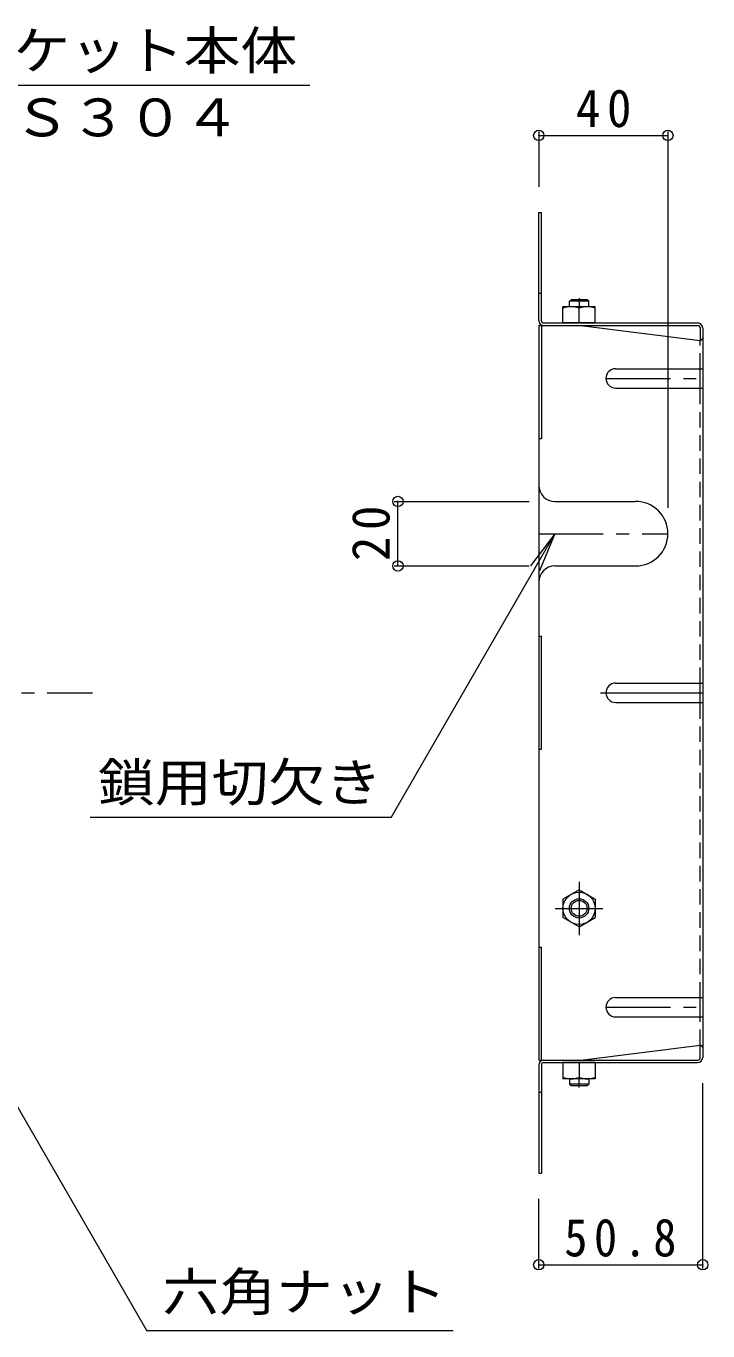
# Model space of a CAD drawing. Units: millimetres at full size, sheet at 1:4; details may follow other scales. Extents: x -774 to 916, y -779 to 694.
# Drawn here: x 594.4 to 805.6, y 289.6 to 694 of the extents above; entities that cross this region are included whole.
import ezdxf
from ezdxf.enums import TextEntityAlignment as Align

# ---------------------------------------------------------------- set-up
doc = ezdxf.new("R2010")
doc.units = ezdxf.units.MM
doc.header["$LTSCALE"] = 4
doc.header["$PDMODE"] = 32
doc.header["$PDSIZE"] = 3.2
for name, pattern in [('CHAIN1', [8, 5, -1, 1, -1]), ('CHAIN2', [12, 9, -1, 1, -1]), ('DASHED1', [1.8, 1.2, -0.6])]:
    doc.linetypes.add(name, pattern=pattern)
for name, color, linetype, lineweight in [('A-1_躯体', 3, 'Continuous', 9), ('A-4_その他', 7, 'Continuous', 9), ('A-5_文字', 7, 'Continuous', 9), ('A-7_ハッチ', 2, 'Continuous', 9), ('A-8_記号', 2, 'Continuous', 9), ('A-B_ﾊｯﾁ', 2, 'Continuous', 9)]:
    doc.layers.add(name, color=color, linetype=linetype, lineweight=lineweight)
doc.styles.add('ＭＳ ゴシック', font='')
doc.styles.get('ＭＳ ゴシック').set_extended_font_data('MS Gothic')

msp = doc.modelspace()

# ---------------------------------------------------------------- linework, layer by layer
at = {"layer": 'A-1_躯体'}
for p, q in [((762.711, 608.667), (763.211, 609.167)), ((768.711, 608.667), (762.711, 608.667)), ((762.711, 606.967), (762.711, 608.667)), ((768.211, 609.167), (763.211, 609.167)), ((768.711, 608.667), (768.211, 609.167)), ((768.711, 606.967), (768.711, 608.667)), ((762.711, 367.767), (762.711, 366.067)), ((768.711, 366.067), (762.711, 366.067)), ((762.711, 366.067), (763.211, 365.567)), ((768.211, 365.567), (763.211, 365.567)), ((768.711, 366.067), (768.211, 365.567)), ((768.711, 367.767), (768.711, 366.067))]:
    msp.add_line(p, q, dxfattribs=at)
for radius in [3, 2.458]:
    msp.add_circle((765.711, 420.563), radius, dxfattribs=at)
at = {"layer": 'A-4_その他'}
for p, q in [((753.211, 661.282), (753.211, 644.17)), ((753.211, 660.082), (793.211, 660.082)), ((793.211, 661.282), (793.211, 544.663)), ((708.371, 546.663), (750.211, 546.663)), ((709.571, 526.663), (709.571, 546.663)), ((708.371, 526.663), (750.211, 526.663)), ((804.011, 308.939), (804.011, 366.363)), ((753.211, 308.939), (753.211, 330.563)), ((753.211, 310.139), (804.011, 310.139))]:
    msp.add_line(p, q, dxfattribs=at)
for p in [(753.211, 660.082), (793.211, 660.082), (709.571, 546.663), (709.571, 526.663), (753.211, 310.139), (804.011, 310.139)]:
    msp.add_point(p, dxfattribs=at)
at = {"layer": 'A-5_文字'}
for p, q in [((682.259, 675.511), (550.052, 675.511)), ((758.211, 536.663), (750.601, 526.746)), ((707.423, 448.696), (614.19, 448.696)), ((559.479, 414.813), (631.751, 289.634)), ((726.701, 289.634), (631.751, 289.634))]:
    msp.add_line(p, q, dxfattribs=at)
msp.add_lwpolyline([(707.423, 448.696), (758.211, 536.663), (753.427, 525.114)], dxfattribs=at)
at = {"layer": 'A-7_ハッチ'}
for p, q in [((754.011, 602.637), (754.011, 636.17)), ((753.211, 611.17), (754.011, 611.17)), ((753.211, 601.17), (802.544, 601.17)), ((753.211, 601.17), (753.211, 373.563)), ((754.011, 601.17), (754.011, 566.166)), ((754.677, 601.97), (802.411, 601.97)), ((766.211, 601.167), (803.211, 596.554)), ((803.211, 600.503), (803.211, 596.554)), ((804.011, 600.37), (804.011, 374.363)), ((753.211, 566.166), (754.011, 566.166)), ((753.211, 504.871), (754.011, 504.871)), ((753.211, 408.568), (754.011, 408.568)), ((754.011, 373.563), (754.011, 408.568)), ((766.211, 373.567), (803.211, 378.179)), ((803.211, 374.23), (803.211, 378.179)), ((753.211, 373.563), (802.544, 373.563)), ((754.011, 372.096), (754.011, 338.563)), ((754.677, 372.763), (802.411, 372.763)), ((753.211, 363.563), (754.011, 363.563))]:
    msp.add_line(p, q, dxfattribs=at)
at = {"layer": 'A-7_ハッチ', "linetype": 'DASHED1'}
for p, q in [((803.211, 587.796), (803.211, 596.554)), ((803.211, 490.367), (803.211, 581.796)), ((803.211, 392.94), (803.211, 484.367)), ((803.211, 378.179), (803.211, 386.94))]:
    msp.add_line(p, q, dxfattribs=at)
at = {"layer": 'A-7_ハッチ', "linetype": 'CHAIN2'}
msp.add_line((264.912, 487.367), (614.912, 487.367), dxfattribs=at)
at = {"layer": 'A-7_ハッチ'}
for points in [[(753.211, 602.77), (753.211, 636.17), (754.011, 636.17)], [(753.211, 469.87), (754.011, 469.87), (754.011, 504.871)], [(753.211, 371.963), (753.211, 338.563), (754.011, 338.563)]]:
    msp.add_lwpolyline(points, dxfattribs=at)
for centre, radius, start, end in [((754.811, 602.77), 1.6, 180, 270), ((754.677, 602.637), 0.667, 180, 270), ((802.411, 600.37), 1.6, 0, 90), ((802.544, 600.503), 0.667, 0, 90), ((803.211, 597.354), 0.8, 270, 0), ((803.211, 377.379), 0.8, 0, 90), ((754.811, 371.963), 1.6, 90, 180), ((754.677, 372.096), 0.667, 90, 180), ((802.411, 374.363), 1.6, 270, 0), ((802.544, 374.23), 0.667, 270, 0)]:
    msp.add_arc(centre, radius, start, end, dxfattribs=at)
at = {"layer": 'A-8_記号'}
for p, q in [((777.011, 587.796), (804.011, 587.796)), ((803.211, 581.796), (803.211, 587.796)), ((777.011, 581.796), (804.011, 581.796)), ((758.211, 546.663), (783.211, 546.663)), ((758.211, 526.663), (783.211, 526.663)), ((777.011, 490.367), (804.011, 490.367)), ((803.211, 484.367), (803.211, 490.367)), ((777.011, 484.367), (804.011, 484.367)), ((777.011, 392.94), (804.011, 392.94)), ((803.211, 386.94), (803.211, 392.94)), ((777.011, 386.94), (804.011, 386.94))]:
    msp.add_line(p, q, dxfattribs=at)
at = {"layer": 'A-8_記号', "linetype": 'CHAIN1'}
for p, q in [((774.011, 584.796), (804.011, 584.796)), ((753.211, 536.663), (793.211, 536.663)), ((774.011, 389.94), (804.011, 389.94))]:
    msp.add_line(p, q, dxfattribs=at)
at = {"layer": 'A-8_記号', "linetype": 'CHAIN2'}
msp.add_line((772.323, 487.368), (804.011, 487.368), dxfattribs=at)
at = {"layer": 'A-8_記号'}
for centre, radius, start, end in [((777.011, 584.796), 3, 90, 270), ((758.211, 551.663), 5, 180, 270), ((783.211, 536.663), 10, 270, 90), ((758.211, 521.663), 5, 90, 180), ((777.011, 487.367), 3, 90, 270), ((777.011, 389.94), 3, 90, 270)]:
    msp.add_arc(centre, radius, start, end, dxfattribs=at)
at = {"layer": 'A-B_ﾊｯﾁ'}
for p, q in [((760.711, 601.967), (760.711, 606.967)), ((770.711, 606.967), (760.711, 606.967)), ((765.711, 601.967), (765.711, 606.534)), ((770.711, 601.967), (770.711, 606.967)), ((770.711, 601.967), (760.711, 601.967)), ((765.711, 426.313), (760.711, 423.426)), ((760.711, 423.426), (760.711, 417.7)), ((765.711, 414.813), (760.711, 417.7)), ((765.711, 414.813), (770.711, 417.7)), ((770.711, 372.767), (760.711, 372.767)), ((760.711, 372.767), (760.711, 367.767)), ((765.711, 372.767), (765.711, 368.2)), ((770.711, 372.767), (770.711, 367.767)), ((770.711, 367.767), (760.711, 367.767))]:
    msp.add_line(p, q, dxfattribs=at)
at = {"layer": 'A-B_ﾊｯﾁ', "linetype": 'CHAIN1'}
for p, q in [((765.711, 609.653), (765.711, 606.591)), ((765.711, 428.817), (765.711, 412.309)), ((758.331, 420.563), (773.091, 420.563)), ((765.711, 365.08), (765.711, 368.142))]:
    msp.add_line(p, q, dxfattribs=at)
at = {"layer": 'A-B_ﾊｯﾁ'}
msp.add_lwpolyline([(765.711, 426.313), (770.711, 423.426), (770.711, 417.7)], dxfattribs=at)
msp.add_circle((765.711, 420.563), 5, dxfattribs=at)
for centre, start, end in [((763.211, 599.533), 70.34633, 109.65366), ((768.211, 599.533), 70.34633, 109.65366), ((763.211, 375.2), 250.34634, 289.65367), ((768.211, 375.2), 250.34634, 289.65367)]:
    msp.add_arc(centre, 7.433, start, end, dxfattribs=at)

# ---------------------------------------------------------------- texts
at = {"layer": 'A-4_その他', "color": 2, "char_height": 11.73, "attachment_point": 7, "style": 'ＭＳ ゴシック'}
for s, insert in [('\\T1.27;\\W0.95;40', (764.711, 662.482)), ('\\T1.28;\\W0.9;50.8', (761.111, 312.539))]:
    msp.add_mtext(s, dxfattribs=dict(at, insert=insert))
at = {"layer": 'A-4_その他', "color": 2, "insert": (707.171, 528.163), "char_height": 11.73, "attachment_point": 7, "rotation": 90, "style": 'ＭＳ ゴシック'}
msp.add_mtext('\\T1.27;\\W0.95;20', dxfattribs=at)
at = {"layer": 'A-5_文字', "color": 2, "style": 'ＭＳ ゴシック', "width": 1.1}
for s, p in [('バスケット本体', (555.177, 677.011)), ('ＳＵＳ３０４', (555.177, 656.271)), ('鎖用切欠き', (616.638, 450.196)), ('六角ナット', (636.606, 292.368))]:
    msp.add_text(s, height=11.73, dxfattribs=at).set_placement(p, align=Align.BOTTOM_LEFT)

doc.saveas('drawing.dxf')
